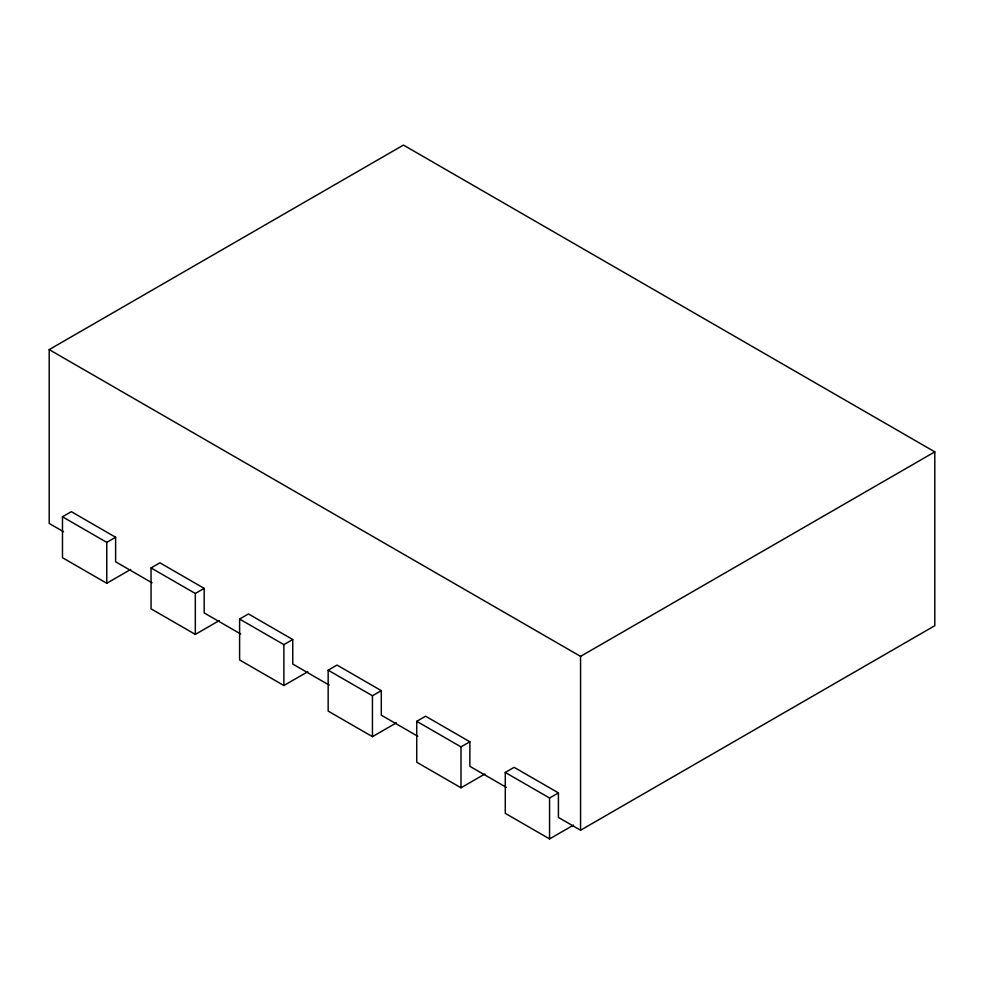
<?xml version="1.0" encoding="UTF-8"?>
<svg xmlns="http://www.w3.org/2000/svg" width="984" height="984" viewBox="0 0 984 984"><rect width="100%" height="100%" fill="white"/><g stroke="black" fill="none" stroke-linecap="round" stroke-linejoin="round"><path stroke-width="1.48" d="M63.529 531.717L49.2 523.451L49.2 349.603L403.44 145.078L934.8 451.865L934.8 625.701L580.56 830.225L558.42 817.446L558.42 792.895L514.14 767.336L505.284 772.452L505.284 813.35L549.564 838.921L573.475 825.109M130.675 569.465L106.764 583.266L62.484 557.707L62.484 516.797L71.34 511.68L115.62 537.252L115.62 561.79L152.09 582.848M62.484 516.797L106.764 542.368L115.62 537.252M219.235 620.596L195.324 634.397L151.044 608.838L151.044 567.928L159.9 562.811L204.18 588.383L204.18 612.921L240.65 633.979M151.044 567.928L195.324 593.487L204.18 588.383M307.795 671.728L283.884 685.528L239.604 659.956L239.604 619.059L248.46 613.942L292.74 639.514L292.74 664.052L329.209 685.11M239.604 619.059L283.884 644.618L292.74 639.514M396.355 722.846L372.444 736.659L328.164 711.088L328.164 670.19L337.02 665.073L381.3 690.645L381.3 715.184L417.769 736.241M328.164 670.19L372.444 695.75L381.3 690.645M484.915 773.977L461.004 787.79L416.724 762.219L416.724 721.321L425.58 716.204L469.86 741.764L469.86 766.315L506.329 787.36M49.2 349.603L580.56 656.377L934.8 451.865M416.724 721.321L461.004 746.881L469.86 741.764M505.284 772.452L549.564 798.012L558.42 792.895M580.56 656.377L580.56 830.225M549.564 798.012L549.564 838.921M461.004 746.881L461.004 787.79M372.444 695.75L372.444 736.659M283.884 644.618L283.884 685.528M195.324 593.487L195.324 634.397M106.764 542.368L106.764 583.266"/></g></svg>
